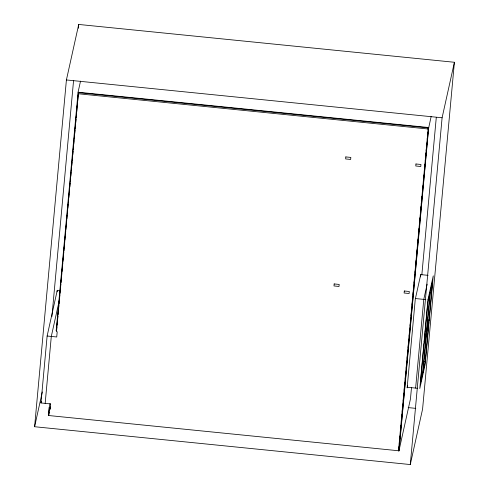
<?xml version="1.0" encoding="UTF-8"?>
<svg xmlns="http://www.w3.org/2000/svg" width="489" height="489" viewBox="0 0 489 489"><rect width="100%" height="100%" fill="white"/><g stroke="black" fill="none" stroke-linecap="round" stroke-linejoin="round"><path stroke-width="0.73" d="M34.597 426.726L66.412 79.951L78.717 24.45L454.403 62.274L422.588 409.048L410.283 464.55L34.597 426.726L42.305 391.946M398.731 449.66L399.152 449.703L398.908 450.791L48.68 415.528L49.273 409.079L50.11 409.165L50.587 403.92L40.99 402.954L47.127 336.016L57.262 290.307L60.22 290.607M51.926 316.469L73.552 80.728M78.368 28.252L78.717 24.45M45.165 403.376L51.302 336.438L59.475 299.58M57.121 291.829L57.262 290.307M50.086 403.492L49.096 407.948L48.472 414.8L49.126 411.836M56.968 326.768L56.62 330.57L56.198 330.527L78.063 92.219L80.532 81.101M428.67 127.929L78.448 92.665L56.376 331.658L57.213 331.744L56.73 336.982L47.127 336.016M49.12 412.288L48.68 415.528M49.255 410.858L49.517 407.991L49.096 407.948M57.109 325.252L57.457 321.45M57.592 319.928L57.946 316.126M58.081 314.61L58.429 310.808M58.57 309.286L58.918 305.491M59.059 303.969L59.407 300.167M59.548 298.645L59.896 294.849M60.037 293.327L60.385 289.525M60.526 288.009L60.874 284.207M61.009 282.685L61.363 278.883M61.498 277.367L61.846 273.565M61.987 272.043L62.335 268.247M62.476 266.725L62.824 262.923M62.965 261.401L63.313 257.605M63.454 256.083L63.802 252.281M63.943 250.765L64.291 246.963M64.432 245.441L64.78 241.639M64.915 240.123L65.263 236.321M65.404 234.799L65.752 231.004M65.893 229.482L66.241 225.68M66.382 224.158L66.73 220.362M66.871 218.84L67.219 215.038M67.36 213.522L67.708 209.72M67.849 208.198L68.197 204.396M68.332 202.88L68.68 199.078M68.821 197.556L69.169 193.754M69.31 192.238L69.658 188.436M69.799 186.914L70.147 183.118M70.288 181.596L70.636 177.794M70.777 176.272L71.125 172.476M71.266 170.954L71.614 167.152M71.749 165.637L72.097 161.835M72.238 160.313L72.586 156.511M72.727 154.995L73.075 151.193M73.216 149.671L73.564 145.875M73.705 144.353L74.053 140.551M74.194 139.029L74.542 135.233M74.683 133.711L75.031 129.909M75.165 128.393L75.514 124.591M75.654 123.069L76.003 119.267M76.143 117.751L78.448 92.665M398.492 450.748L428.254 127.886L428.113 129.408M398.804 448.896L399.012 446.616M399.293 443.572L399.501 441.292M399.782 438.248L399.99 435.968M400.338 432.16L400.479 430.644M400.827 426.836L400.968 425.314M401.316 421.512L401.457 419.99M401.732 416.952L401.946 414.666M402.221 411.622L402.429 409.342M402.71 406.298L402.918 404.018M403.199 400.974L403.407 398.694M403.688 395.65L403.896 393.37M404.177 390.326L404.385 388.04M404.733 384.238L404.874 382.716M405.222 378.914L405.363 377.392M405.711 373.59L405.852 372.068M406.2 368.266L406.341 366.744M406.622 363.7L406.83 361.42M407.105 358.376L407.319 356.096M407.594 353.052L407.808 350.766M408.083 347.728L408.297 345.442M408.572 342.398L408.78 340.118M409.134 336.316L409.269 334.794M409.617 330.992L409.758 329.47M410.106 325.668L410.247 324.146M410.595 320.338L410.736 318.822M411.017 315.778L411.225 313.492M411.506 310.454L411.714 308.168M411.995 305.124L412.203 302.844M412.484 299.8L412.692 297.52M412.973 294.476L413.181 292.196M413.529 288.394L413.67 286.872M414.018 283.064L414.159 281.548M414.507 277.74L414.648 276.218M414.996 272.416L415.137 270.894M415.485 267.092L415.619 265.57M415.901 262.526L416.108 260.246M416.39 257.202L416.671 254.158M416.879 251.878L417.086 249.598M417.368 246.554L417.575 244.274M417.924 240.466L418.064 238.944M418.413 235.142L418.553 233.62M418.902 229.818L419.042 228.296M419.391 224.494L419.531 222.972M419.88 219.17L420.02 217.648M420.369 213.846L420.509 212.324M420.784 209.28L421.066 206.236M421.274 203.956L421.555 200.912M421.762 198.632L421.97 196.346M422.325 192.544L422.459 191.022M422.808 187.22L422.948 185.698M423.297 181.896L423.437 180.374M423.786 176.572L423.926 175.05M424.275 171.242L424.415 169.726M424.764 165.918L424.904 164.396M425.253 160.594L425.461 158.314M425.674 156.028L425.95 152.99M426.163 150.704L426.439 147.66M426.72 144.622L426.86 143.1M427.209 139.298L427.349 137.776M427.624 134.732L427.838 132.446M428.468 128.613L398.871 451.194L410.454 398.957L411.5 387.545M399.116 450.106L428.706 127.525L78.063 92.219M420.522 276.872L420.729 274.598L428.095 275.338M421.83 274.946L436.28 117.458M415.632 388.089L423.774 299.378L427.148 284.146M410.283 464.55L442.099 117.776L454.403 62.274M422.759 372.832L426.347 333.718L424.006 344.274L420.418 383.388L422.759 372.832L421.365 372.691M426.567 331.297L430.155 292.19L427.82 302.746L424.226 341.854L426.567 331.297L425.179 331.163M425.241 361.622L428.835 322.508L426.494 333.058L422.906 372.172L425.241 361.622L423.853 361.481M429.055 320.093L432.643 280.979L430.302 291.53L426.714 330.643L429.055 320.093L427.661 319.953M56.198 330.527L56.528 329.042M40.99 402.954L41.314 401.481M49.273 409.079L49.517 407.991M50.11 409.165L50.599 406.952M431.176 116.406L428.431 129.017L78.203 93.754M420.729 274.598L415.277 299.195L407.141 387.899L407.606 385.797M66.412 79.951L442.099 117.776M415.424 298.541L425.858 299.592M407.282 387.251L417.6 388.284M408.168 407.594L415.76 408.358M334.17 283.932L333.987 285.949L338.999 286.456L339.183 284.439L334.17 283.932M345.827 156.92L345.644 158.931L350.65 159.438L350.833 157.421L345.827 156.92M404.299 290.992L404.116 293.009L409.128 293.516L409.311 291.499L404.299 290.992M415.956 163.98L415.772 165.991L420.778 166.498L420.962 164.481L415.956 163.98M427.948 299.8L419.806 388.51L425.112 364.568L433.254 275.857L427.948 299.8"/></g></svg>
